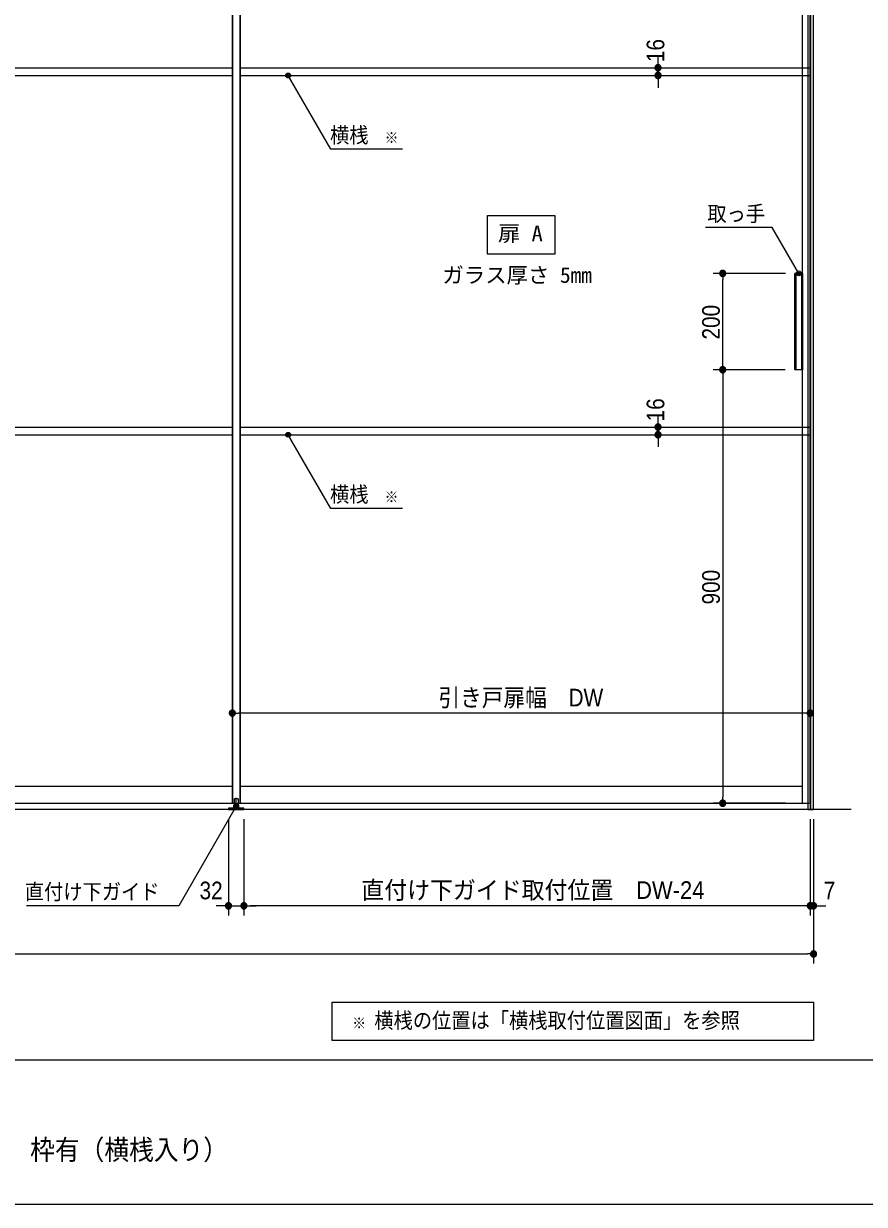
# Model space of a CAD drawing. Units: millimetres, scale not verified. Extents: x -6062 to 6062, y -3045 to 3045.
# Drawn here: x -2853 to -1107, y -2770 to -318 of the extents above; entities that cross this region are included whole.
import ezdxf
from ezdxf.enums import TextEntityAlignment as Align

# ---------------------------------------------------------------- set-up
doc = ezdxf.new("R2010")
doc.units = ezdxf.units.MM
doc.header["$LTSCALE"] = 20
for name, color, linetype, lineweight in [('0-0_2寸法-1', 7, 'Continuous', 9), ('0-1_0', 7, 'Continuous', 9), ('0-2_2寸法-2', 7, 'Continuous', 9), ('0-3_2寸法-3', 7, 'Continuous', 9), ('0-4_3一般', 7, 'Continuous', 9), ('0-5_1図面枠', 7, 'Continuous', 9)]:
    doc.layers.add(name, color=color, linetype=linetype, lineweight=lineweight)
doc.styles.add('ＭＳ ゴシック', font='')
doc.styles.add('ＭＳ Ｐゴシック', font='')
doc.styles.get('ＭＳ ゴシック').set_extended_font_data('MS Gothic')
doc.styles.get('ＭＳ Ｐゴシック').set_extended_font_data('MS PGothic')

# ---------------------------------------------------------------- blocks, each defined once
blk = doc.blocks.new('_Dot')
at = {"layer": '0-1_0'}
for p, q in [((-10, 0), (-20, 0)), ((9.78, 2), (-9.78, 2)), ((7.99, 6), (-7.99, 6)), ((9.16, -3.98), (-9.16, -3.98)), ((6, -7.98), (-6, -7.98))]:
    blk.add_line(p, q, dxfattribs=at)
for points in [[(10, 0), (9.92, 1.25), (9.69, 2.49), (9.3, 3.68), (8.76, 4.82), (8.09, 5.88), (7.29, 6.85), (6.37, 7.71), (5.36, 8.44), (4.26, 9.05), (3.09, 9.51), (1.87, 9.82), (0.63, 9.98), (-0.63, 9.98), (-1.87, 9.82), (-3.09, 9.51), (-4.26, 9.05), (-5.36, 8.44), (-6.37, 7.71), (-7.29, 6.85), (-8.09, 5.88), (-8.76, 4.82), (-9.3, 3.68), (-9.69, 2.49), (-9.92, 1.25), (-10, 0), (0, 0)], [(-10, 0), (-9.92, -1.25), (-9.69, -2.49), (-9.3, -3.68), (-8.76, -4.82), (-8.09, -5.88), (-7.29, -6.85), (-6.37, -7.71), (-5.36, -8.44), (-4.26, -9.05), (-3.09, -9.51), (-1.87, -9.82), (-0.63, -9.98), (0.63, -9.98), (1.87, -9.82), (3.09, -9.51), (4.26, -9.05), (5.36, -8.44), (6.37, -7.71), (7.29, -6.85), (8.09, -5.88), (8.76, -4.82), (9.3, -3.68), (9.69, -2.49), (9.92, -1.25), (10, 0), (0, 0)]]:
    blk.add_lwpolyline(points, close=True, dxfattribs=at)
blk = doc.blocks.new('グループ-6')
at = {"layer": '0-4_3一般'}
for p, q in [((11360, 8000), (11360, -39000)), ((13056.5, -39000), (-61863.5, -39000))]:
    blk.add_line(p, q, dxfattribs=at)
blk = doc.blocks.new('グループ-7')
at = {"layer": '0-4_3一般'}
for p, q in [((-12640, -38740), (-12640, 7100)), ((-12640, 7100), (-12640, -38740)), ((-12320, -38740), (-12320, 7100)), ((-12320, 7100), (-12320, -38740)), ((11040, -38740), (11040, 7100)), ((-36000, -8200), (-12640, -8200)), ((-12320, -8200), (11360, -8200)), ((-36000, -8520), (-12640, -8520)), ((-12320, -8520), (11360, -8520)), ((11042, -16740), (10722, -16740)), ((10722, -20740), (10722, -16740)), ((10762, -16740), (10762, -20740)), ((11002, -16740), (11002, -20740)), ((-36000, -23120), (-12640, -23120)), ((-36000, -23440), (-12640, -23440)), ((-12320, -23120), (11360, -23120)), ((-12320, -23440), (11360, -23440)), ((-12640, -38040), (-36000, -38040)), ((11040, -38040), (-12320, -38040)), ((-12555, -38800), (-12555, -38560)), ((-12545, -38550), (-12415, -38550)), ((-12480, -39027.8), (-12480, -38520)), ((-12405, -38560), (-12405, -38800)), ((-36320, -38740), (-12320, -38740)), ((-12640, -38740), (11360, -38740)), ((-12580, -38922), (-12580, -38862)), ((-12520, -38862), (-12580, -38862)), ((-12580, -38922), (-12380, -38922)), ((-12580, -38942), (-12580, -38922)), ((-12160, -38942), (-12580, -38942)), ((-12405, -38800), (-12555, -38800)), ((-12554, -38800), (-12554, -38862)), ((-12554, -38800), (-12406, -38800)), ((-12440, -38862), (-12520, -38862)), ((-12380, -38862), (-12440, -38862)), ((-12406, -38800), (-12406, -38862)), ((-12380, -38922), (-12380, -38862))]:
    blk.add_line(p, q, dxfattribs=at)
for points in [[(11360, -38740), (11360, 7100), (-12640, 7100)], [(11042, -16740), (11042, -20740), (10722, -20740)], [(-12800, -39000), (-12160, -39000), (-12160, -38942)], [(-12580, -38942), (-12800, -38942), (-12800, -39000)], [(-12580, -38922), (-12380, -38922), (-12380, -38942)]]:
    blk.add_lwpolyline(points, dxfattribs=at)
for centre, start, end in [((-12545, -38560), 90, 180), ((-12415, -38560), 0, 90)]:
    blk.add_arc(centre, 10, start, end, dxfattribs=at)
blk = doc.blocks.new('グループ-8')
at = {"layer": '0-4_3一般'}
for name in ['グループ-6', 'グループ-7']:
    blk.add_blockref(name, (0, 0), dxfattribs=at)
blk = doc.blocks.new('グループ-28')
at = {"layer": '0-4_3一般'}
blk.add_line((11380, -39000), (11380, 8000), dxfattribs=at)
blk.add_lwpolyline([(11500, 8000), (11260, 8000), (11260, -39000), (11500, -39000)], close=True, dxfattribs=at)
blk = doc.blocks.new('グループ-139')
at = {"layer": '0-5_1図面枠'}
blk.add_line((-80000, -49400), (80000, -49400), dxfattribs=at)
blk.add_lwpolyline([(-80000, 55400), (80000, 55400), (80000, -55400), (-80000, -55400)], close=True, dxfattribs=at)
blk = doc.blocks.new('図面枠')
at = {"layer": '0-5_1図面枠'}
blk.add_blockref('グループ-139', (0, 0), dxfattribs=at)

msp = doc.modelspace()

# ---------------------------------------------------------------- linework, layer by layer
at = {"layer": '0-0_2寸法-1'}
for p, q in [((-1271.2, -837), (-1421.2, -837)), ((-1401.2, -1024.29), (-1401.2, -849.71)), ((-1271.4, -1037), (-1421.2, -1037)), ((-1271.4, -1037), (-1421.2, -1037)), ((-1401.2, -1049.71), (-1401.2, -1924.29)), ((-2419.5, -1730), (-2419.3, -1730)), ((-1219.5, -1730), (-1219.3, -1730)), ((-1232.21, -1750), (-2406.79, -1750)), ((-1271.2, -1937), (-1421.2, -1937)), ((-2395.5, -1970), (-2395.5, -2170)), ((-1219.5, -1970), (-1219.5, -2170)), ((-1232.21, -2150), (-2382.79, -2150)), ((-1212.5, -2170), (-1212.5, -2270)), ((-4781.79, -2250), (-1225.21, -2250))]:
    msp.add_line(p, q, dxfattribs=at)
at = {"layer": '0-2_2寸法-2'}
for p, q in [((-1535.5, -397.29), (-1535.5, -384.58)), ((-1535.5, -410), (-1535.5, -426)), ((-1515.5, -410), (-1515.3, -410)), ((-1535.5, -438.71), (-1535.5, -451.42)), ((-1515.5, -426), (-1515.3, -426)), ((-1535.5, -1143.29), (-1535.5, -1130.58)), ((-1535.5, -1156), (-1535.5, -1172)), ((-1515.5, -1156), (-1515.3, -1156)), ((-1515.5, -1172), (-1515.3, -1172)), ((-1535.5, -1184.71), (-1535.5, -1197.42)), ((-2427.5, -1970), (-2427.5, -2170)), ((-2395.5, -1970), (-2395.5, -2170)), ((-1219.5, -1970), (-1219.5, -2170)), ((-1212.5, -1970), (-1212.5, -2170)), ((-2440.21, -2150), (-2452.92, -2150)), ((-2427.5, -2150), (-2395.5, -2150)), ((-2382.79, -2150), (-2370.08, -2150)), ((-1232.21, -2150), (-1244.92, -2150)), ((-1219.5, -2150), (-1212.5, -2150)), ((-1199.79, -2150), (-1187.08, -2150))]:
    msp.add_line(p, q, dxfattribs=at)
at = {"layer": '0-3_2寸法-3'}
for p, q in [((-2298.61, -425.01), (-2308.39, -425.01)), ((-2299.5, -429.01), (-2307.5, -429.01)), ((-2303.33, -421.01), (-2303.67, -421.01)), ((-2303.33, -421.01), (-2303.67, -421.01)), ((-1243.03, -832.01), (-1243.37, -832.01)), ((-1243.03, -832.01), (-1243.37, -832.01)), ((-1238.31, -836.01), (-1248.09, -836.01)), ((-1239.2, -840.01), (-1247.2, -840.01)), ((-2298.61, -1171.01), (-2308.39, -1171.01)), ((-2299.5, -1175.01), (-2307.5, -1175.01)), ((-2303.33, -1167.01), (-2303.67, -1167.01)), ((-2303.33, -1167.01), (-2303.67, -1167.01)), ((-2406.61, -1942.11), (-2416.39, -1942.11)), ((-2407.5, -1946.11), (-2415.5, -1946.11)), ((-2411.33, -1938.11), (-2411.67, -1938.11)), ((-2411.33, -1938.11), (-2411.67, -1938.11))]:
    msp.add_line(p, q, dxfattribs=at)
for points in [[(-2066.16, -578.84), (-2215.26, -578.84), (-2303.5, -426)], [(-1243.2, -837), (-1298.44, -741.33), (-1436.96, -741.33)], [(-2066.16, -1324.84), (-2215.26, -1324.84), (-2303.5, -1172)], [(-2411.5, -1943.1), (-2530.95, -2150), (-2846.97, -2150)]]:
    msp.add_lwpolyline(points, dxfattribs=at)
for points in [[(-1889.5, -717), (-1749.5, -717), (-1749.5, -797), (-1889.5, -797)], [(-2212.5, -2350), (-1212.5, -2350), (-1212.5, -2430), (-2212.5, -2430)]]:
    msp.add_lwpolyline(points, close=True, dxfattribs=at)
for centre in [(-2303.5, -426), (-2303.5, -426), (-1243.2, -837), (-1243.2, -837), (-2303.5, -1172), (-2303.5, -1172), (-2411.5, -1943.1), (-2411.5, -1943.1)]:
    msp.add_circle(centre, 5.01, dxfattribs=at)

# ---------------------------------------------------------------- block references
at = {"layer": '0-0_2寸法-1', "xscale": 0.6356201, "yscale": 0.6356201}
for p, rotation in [((-1401.2, -837), 90), ((-1401.2, -1037), 270), ((-1401.2, -1037), 90), ((-2419.5, -1750), 180), ((-1401.2, -1937), 270), ((-2395.5, -2150), 180)]:
    msp.add_blockref('_Dot', p, dxfattribs=dict(at, rotation=rotation))
for p in [(-1219.5, -1750), (-1219.5, -2150), (-1212.5, -2250)]:
    msp.add_blockref('_Dot', p, dxfattribs=at)
at = {"layer": '0-2_2寸法-2', "xscale": 0.6356201, "yscale": 0.6356201}
for p, rotation in [((-1535.5, -410), 270), ((-1535.5, -426), 90), ((-1535.5, -1156), 270), ((-1535.5, -1172), 90), ((-2395.5, -2150), 180), ((-1212.5, -2150), 180)]:
    msp.add_blockref('_Dot', p, dxfattribs=dict(at, rotation=rotation))
for p in [(-2427.5, -2150), (-1219.5, -2150)]:
    msp.add_blockref('_Dot', p, dxfattribs=at)
at = {"layer": '0-4_3一般', "xscale": 0.05, "yscale": 0.05}
for name in ['グループ-8', 'グループ-28']:
    msp.add_blockref(name, (-1787.5, 0), dxfattribs=at)
at = {"layer": '0-5_1図面枠', "xscale": 0.05, "yscale": 0.05}
msp.add_blockref('図面枠', (-1787.5, 0), dxfattribs=at)

# ---------------------------------------------------------------- texts
at = {"layer": '0-0_2寸法-1', "style": 'ＭＳ Ｐゴシック', "width": 0.9}
for s, p in [('200', (-1396.24, -974.28)), ('900', (-1396.24, -1524.38))]:
    msp.add_text(s, height=36.66, rotation=90, dxfattribs=at).set_placement(p, align=Align.BOTTOM_LEFT)
at = {"layer": '0-0_2寸法-1', "style": 'ＭＳ Ｐゴシック'}
for s, width, p in [('引き戸扉幅\u3000DW', 0.9, (-1991.66, -1747.07)), ('直付け下ガイド取付位置\u3000DW-24', 0.95, (-2151.58, -2146.79))]:
    msp.add_text(s, height=36.69, dxfattribs=dict(at, width=width)).set_placement(p, align=Align.BOTTOM_LEFT)
at = {"layer": '0-2_2寸法-2', "style": 'ＭＳ Ｐゴシック', "width": 0.9}
for p in [(-1511.53, -398.33), (-1511.53, -1144.33)]:
    msp.add_text('16', height=36.66, rotation=90, dxfattribs=at).set_placement(p, align=Align.BOTTOM_LEFT)
for s, p in [('32', (-2487.59, -2147.52)), ('7', (-1191.4, -2147.52))]:
    msp.add_text(s, height=36.66, dxfattribs=at).set_placement(p, align=Align.BOTTOM_LEFT)
at = {"layer": '0-3_2寸法-3', "style": 'ＭＳ ゴシック'}
for s, height, width, p in [('横桟', 32.55, 0.9, (-2216.61, -575.66)), ('※', 23.31, 0.9, (-2103.26, -573.88)), ('取っ手', 32.55, 0.9, (-1433.1, -738.94)), ('扉 A', 32.55, 1.05, (-1868.01, -779.87)), ('横桟', 32.55, 0.9, (-2216.61, -1321.66)), ('※', 23.31, 0.9, (-2103.26, -1319.88)), ('直付け下ガイド', 32.55, 0.9, (-2850.42, -2146.83)), ('横桟の位置は「横桟取付位置図面」を参照', 32.55, 0.9, (-2124.68, -2414.03)), ('※', 23.31, 0.9, (-2170.52, -2412.25))]:
    msp.add_text(s, height=height, dxfattribs=dict(at, width=width)).set_placement(p, align=Align.BOTTOM_LEFT)
msp.add_text('ガラス厚さ 5mm', height=32.55, dxfattribs=at).set_placement((-1983.29, -866.45), align=Align.BOTTOM_LEFT)
at = {"layer": '0-5_1図面枠', "style": 'ＭＳ ゴシック', "width": 0.9}
msp.add_text('\u3000枠有（横桟入り）', height=41.84, dxfattribs=at).set_placement((-2890.7, -2689.89), align=Align.BOTTOM_LEFT)

doc.saveas('drawing.dxf')
